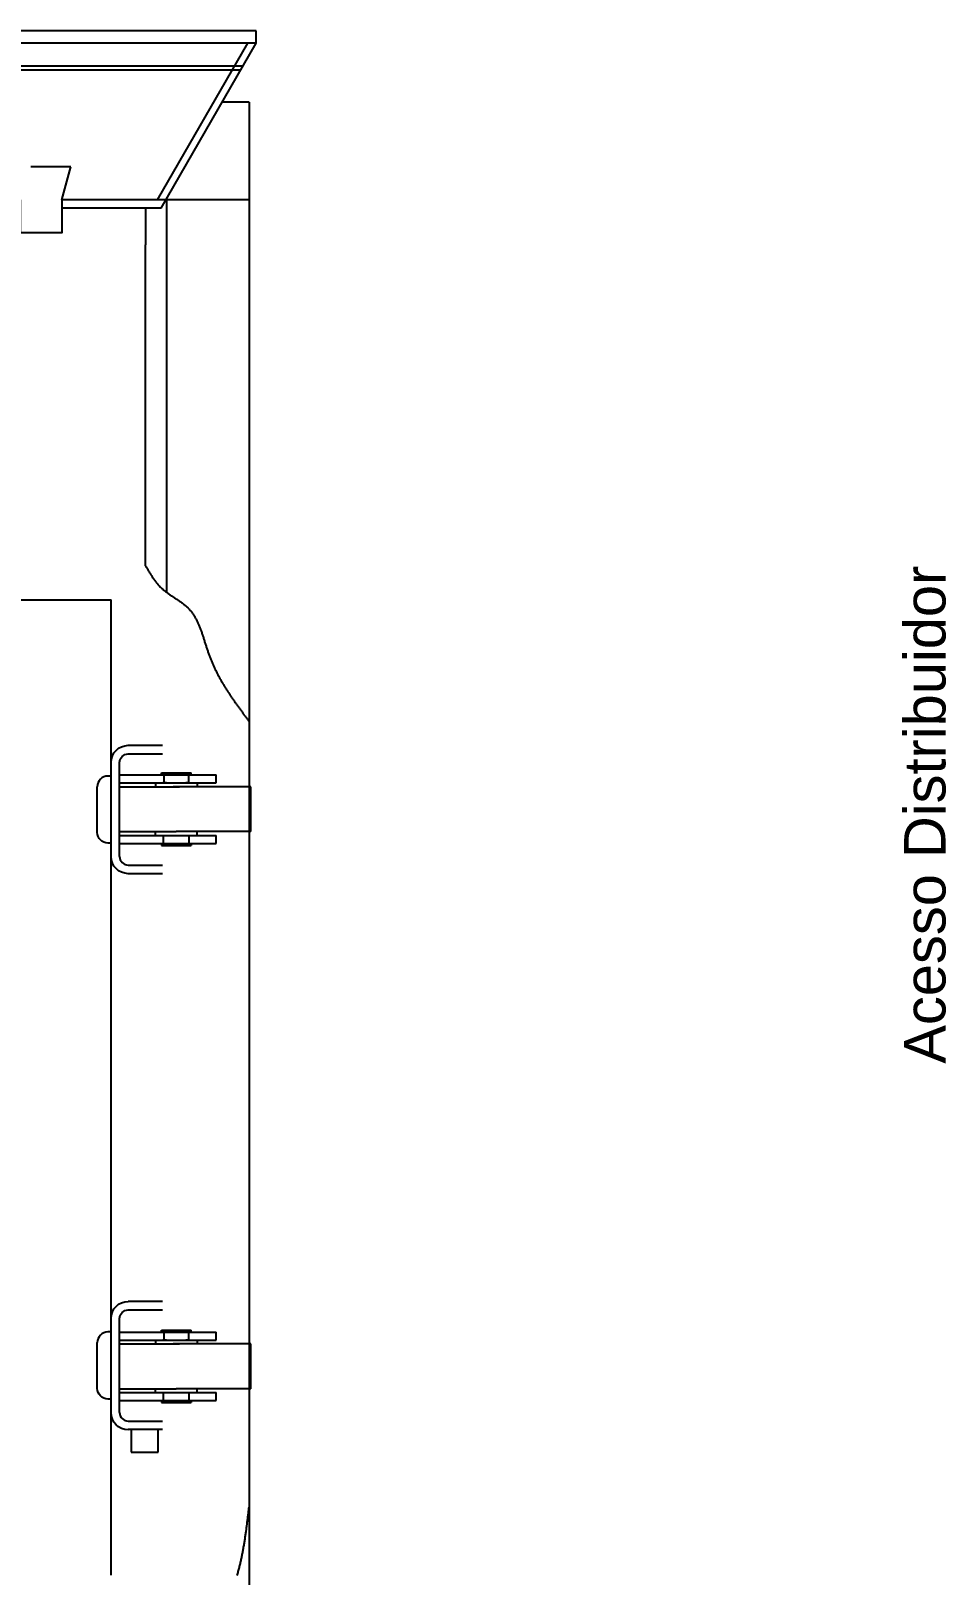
# Model space of a CAD drawing. Header units: millimetres. Extents: x -32 to 1412, y -324 to 2887.
# Drawn here: x 534.09 to 545.15, y 1898.16 to 1916.82 of the extents above; entities that cross this region are included whole.
import ezdxf

# ---------------------------------------------------------------- set-up
doc = ezdxf.new("R2010")
doc.units = ezdxf.units.MM
doc.header["$LTSCALE"] = 0.5
doc.layers.get('0').update_dxf_attribs({"linetype": 'CONTINUOUS'})
for name, color, linetype in [('AM_0', 7, 'ByBlock'), ('ESTRUTURA', 7, 'ByBlock'), ('FECHO', 7, 'ByBlock')]:
    doc.layers.add(name, color=color, linetype=linetype)

# ---------------------------------------------------------------- blocks, each defined once
blk = doc.blocks.new('TRANSF_FRENTE_INOX_OLEO_DX')
at = {"layer": 'AM_0', "color": 7}
for p, q in [((1347.5, 1179.1), (1347.5, 168.7)), ((169.3, 168.7), (1347.5, 168.7)), ((365.6, 168.7), (479.3, 168.7)), ((365.6, 168.7), (479.3, 168.7)), ((382, 168.7), (382, 172.6)), ((382, 168.7), (382, 172.6)), ((394.9, 185.5), (450.1, 185.5)), ((394.9, 185.5), (450.1, 185.5)), ((463, 168.7), (463, 172.6)), ((463, 168.7), (463, 172.6)), ((1037.5, 168.7), (1151.2, 168.7)), ((1037.5, 168.7), (1151.2, 168.7)), ((1053.8, 168.7), (1053.8, 172.6)), ((1053.8, 168.7), (1053.8, 172.6)), ((1066.7, 185.5), (1121.9, 185.5)), ((1066.7, 185.5), (1121.9, 185.5)), ((1134.8, 168.7), (1134.8, 172.6)), ((1134.8, 168.7), (1134.8, 172.6)), ((365.6, 158.4), (479.3, 158.4)), ((365.6, 158.4), (479.3, 158.4)), ((1037.5, 158.4), (1151.2, 158.4)), ((1037.5, 158.4), (1151.2, 158.4)), ((345, 106.7), (345, 148.1)), ((345, 106.7), (345, 148.1)), ((355.3, 148.1), (355.3, 106.7)), ((355.3, 148.1), (355.3, 106.7)), ((489.7, 148.1), (489.7, 106.7)), ((489.7, 148.1), (489.7, 106.7)), ((500, 106.7), (500, 148.1)), ((500, 106.7), (500, 148.1)), ((1016.8, 106.7), (1016.8, 148.1)), ((1016.8, 106.7), (1016.8, 148.1)), ((1027.1, 148.1), (1027.1, 106.7)), ((1027.1, 148.1), (1027.1, 106.7)), ((1161.5, 148.1), (1161.5, 106.7)), ((1161.5, 148.1), (1161.5, 106.7)), ((1171.8, 106.7), (1171.8, 148.1)), ((1171.8, 106.7), (1171.8, 148.1)), ((389.7, 115.2), (389.7, 64.8)), ((389.7, 115.2), (394.5, 115.2)), ((453.3, 115.2), (448.5, 115.2)), ((453.3, 115.2), (453.3, 64.8)), ((1063, 115.2), (1063, 64.8)), ((1063, 115.2), (1067.8, 115.2)), ((1126.6, 115.2), (1121.8, 115.2)), ((1126.6, 115.2), (1126.6, 64.8)), ((377.7, 108), (377.7, 72)), ((379.5, 108), (377.7, 108)), ((379.5, 107.1), (379.5, 108)), ((379.5, 108), (379.5, 107.1)), ((463.5, 108), (463.5, 107)), ((463.5, 107), (463.5, 108)), ((463.5, 108), (465.3, 108)), ((465.3, 108), (465.3, 72)), ((1051, 108), (1051, 72)), ((1052.8, 108), (1051, 108)), ((1052.8, 107.1), (1052.8, 108)), ((1052.8, 108), (1052.8, 107.1)), ((1136.8, 108), (1138.6, 108)), ((1136.8, 108), (1136.8, 107)), ((1136.8, 107), (1136.8, 108)), ((1138.6, 108), (1138.6, 72)), ((379.5, 72), (377.7, 72)), ((379.5, 73), (379.5, 72)), ((389.7, 64.8), (394.5, 64.8)), ((453.3, 64.8), (448.5, 64.8)), ((463.5, 73), (463.5, 72)), ((463.5, 72), (465.3, 72)), ((1052.8, 72), (1051, 72)), ((1052.8, 73), (1052.8, 72)), ((1063, 64.8), (1067.8, 64.8)), ((1126.6, 64.8), (1121.8, 64.8)), ((1136.8, 73), (1136.8, 72)), ((1136.8, 72), (1138.6, 72))]:
    blk.add_line(p, q, dxfattribs=at)
at = {"layer": 'AM_0'}
for p, q in [((380.1, 158.4), (380.1, 42)), ((389.7, 158.4), (389.7, 42)), ((394.5, 158.4), (394.5, 90)), ((448.5, 158.4), (448.5, 86.2)), ((453.3, 158.4), (453.3, 42)), ((462.9, 158.4), (462.9, 42)), ((1053.4, 158.4), (1053.4, 42)), ((1063, 158.4), (1063, 42)), ((1067.8, 158.4), (1067.8, 90)), ((1121.8, 158.4), (1121.8, 86.2)), ((1126.6, 158.4), (1126.6, 42)), ((1136.2, 158.4), (1136.2, 42)), ((381.3, 105.3), (388.5, 105.3)), ((448.5, 0), (448.5, 93.8)), ((461.7, 105.2), (454.5, 105.2)), ((1054.6, 105.3), (1061.8, 105.3)), ((1121.8, 0), (1121.8, 93.8)), ((1135, 105.2), (1127.8, 105.2)), ((388.5, 74.8), (381.3, 74.8)), ((394.5, 0), (394.5, 90)), ((454.5, 74.8), (461.7, 74.8)), ((1061.8, 74.8), (1054.6, 74.8)), ((1067.8, 0), (1067.8, 90)), ((1127.8, 74.8), (1135, 74.8)), ((380.1, 42), (389.7, 42)), ((453.3, 42), (462.9, 42)), ((1053.4, 42), (1063, 42)), ((1126.6, 42), (1136.2, 42)), ((394.5, 0), (448.5, 0)), ((1067.8, 0), (1121.8, 0))]:
    blk.add_line(p, q, dxfattribs=at)
at = {"layer": 'AM_0', "color": 7, "linetype": 'Continuous'}
for p, q in [((317.7, 144.3), (317.7, 111.7)), ((345.1, 144.3), (317.7, 144.3)), ((317.7, 111.7), (345.1, 111.7))]:
    blk.add_line(p, q, dxfattribs=at)
at = {"layer": 'AM_0', "color": 1}
for p, q in [((389.7, 105.3), (388.5, 105.3)), ((389.7, 102.6), (388.5, 102.6)), ((453.3, 105.2), (454.5, 105.2)), ((453.3, 102.6), (454.5, 102.6)), ((1063, 105.3), (1061.8, 105.3)), ((1063, 102.6), (1061.8, 102.6)), ((1126.6, 105.2), (1127.8, 105.2)), ((1126.6, 102.6), (1127.8, 102.6)), ((389.7, 77.4), (388.5, 77.4)), ((389.7, 74.8), (388.5, 74.8)), ((453.3, 77.4), (454.5, 77.4)), ((453.3, 74.8), (454.5, 74.8)), ((1063, 77.4), (1061.8, 77.4)), ((1063, 74.8), (1061.8, 74.8)), ((1126.6, 77.4), (1127.8, 77.4)), ((1126.6, 74.8), (1127.8, 74.8))]:
    blk.add_line(p, q, dxfattribs=at)
at = {"layer": 'AM_0', "color": 7, "extrusion": (0, 0, -1)}
for centre, radius, start, end in [((-365.6, 148.1), 20.7, 0, 90), ((-365.6, 148.1), 20.7, 0, 90), ((-394.9, 172.6), 12.9, 0, 90), ((-394.9, 172.6), 12.9, 0, 90), ((-479.3, 148.1), 20.7, 90, 180), ((-479.3, 148.1), 20.7, 90, 180), ((-1037.5, 148.1), 20.7, 0, 90), ((-1037.5, 148.1), 20.7, 0, 90), ((-1066.7, 172.6), 12.9, 0, 90), ((-1066.7, 172.6), 12.9, 0, 90), ((-1151.2, 148.1), 20.7, 90, 180), ((-1151.2, 148.1), 20.7, 90, 180), ((-479.3, 148.1), 10.3, 90, 180), ((-479.3, 148.1), 10.3, 90, 180), ((-1151.2, 148.1), 10.3, 90, 180), ((-1151.2, 148.1), 10.3, 90, 180), ((-381.3, 73), 1.8, 0, 90), ((-461.7, 73), 1.8, 90, 180), ((-1054.6, 73), 1.8, 0, 90), ((-1135, 73), 1.8, 90, 180)]:
    blk.add_arc(centre, radius, start, end, dxfattribs=at)
at = {"layer": 'AM_0', "color": 7}
for centre, radius, start, end in [((450.1, 172.6), 12.9, 0, 90), ((450.1, 172.6), 12.9, 0, 90), ((1121.9, 172.6), 12.9, 0, 90), ((1121.9, 172.6), 12.9, 0, 90), ((365.6, 148.1), 10.3, 90, 180), ((365.6, 148.1), 10.3, 90, 180), ((1037.5, 148.1), 10.3, 90, 180), ((1037.5, 148.1), 10.3, 90, 180), ((381.3, 107.1), 1.8, 180, 270), ((461.7, 107), 1.8, 270, 0), ((1054.6, 107.1), 1.8, 180, 270), ((1135, 107), 1.8, 270, 0)]:
    blk.add_arc(centre, radius, start, end, dxfattribs=at)

msp = doc.modelspace()

# ---------------------------------------------------------------- linework, layer by layer
for points in [[(535.476, 1910.354, 0), (535.481, 1910.345, 0), (535.486, 1910.336, 0), (535.491, 1910.327, 0), (535.497, 1910.318, 0), (535.502, 1910.309, 0), (535.507, 1910.3, 0), (535.512, 1910.291, 0), (535.518, 1910.282, 0), (535.523, 1910.273, 0), (535.529, 1910.264, 0), (535.534, 1910.256, 0), (535.54, 1910.247, 0), (535.545, 1910.238, 0), (535.551, 1910.229, 0), (535.556, 1910.221, 0), (535.562, 1910.212, 0), (535.568, 1910.204, 0), (535.574, 1910.195, 0), (535.58, 1910.187, 0), (535.586, 1910.179, 0), (535.592, 1910.17, 0), (535.598, 1910.162, 0), (535.605, 1910.154, 0), (535.611, 1910.146, 0), (535.618, 1910.138, 0), (535.624, 1910.131, 0), (535.631, 1910.123, 0), (535.638, 1910.116, 0), (535.645, 1910.108, 0), (535.652, 1910.101, 0), (535.659, 1910.094, 0), (535.667, 1910.087, 0), (535.674, 1910.08, 0), (535.682, 1910.073, 0), (535.689, 1910.066, 0), (535.697, 1910.06, 0), (535.705, 1910.053, 0), (535.714, 1910.047, 0), (535.722, 1910.041, 0), (535.73, 1910.035, 0), (535.738, 1910.028, 0), (535.747, 1910.022, 0), (535.755, 1910.017, 0), (535.764, 1910.011, 0), (535.773, 1910.005, 0), (535.781, 1909.999, 0), (535.79, 1909.993, 0), (535.799, 1909.988, 0), (535.808, 1909.982, 0), (535.816, 1909.976, 0), (535.825, 1909.971, 0), (535.834, 1909.965, 0), (535.842, 1909.959, 0), (535.851, 1909.953, 0), (535.86, 1909.948, 0), (535.868, 1909.942, 0), (535.877, 1909.936, 0), (535.886, 1909.93, 0), (535.894, 1909.925, 0), (535.902, 1909.919, 0), (535.911, 1909.913, 0), (535.919, 1909.907, 0), (535.927, 1909.9, 0), (535.935, 1909.894, 0), (535.943, 1909.888, 0), (535.951, 1909.882, 0), (535.958, 1909.875, 0), (535.966, 1909.868, 0), (535.973, 1909.862, 0), (535.98, 1909.855, 0), (535.987, 1909.848, 0), (535.994, 1909.841, 0), (536.001, 1909.833, 0), (536.007, 1909.826, 0), (536.014, 1909.818, 0), (536.02, 1909.811, 0), (536.026, 1909.803, 0), (536.032, 1909.795, 0), (536.038, 1909.787, 0), (536.044, 1909.779, 0), (536.049, 1909.771, 0), (536.055, 1909.763, 0), (536.06, 1909.754, 0), (536.065, 1909.746, 0), (536.07, 1909.737, 0), (536.075, 1909.728, 0), (536.08, 1909.719, 0), (536.085, 1909.711, 0), (536.089, 1909.702, 0), (536.094, 1909.693, 0), (536.098, 1909.683, 0), (536.103, 1909.674, 0), (536.107, 1909.665, 0), (536.111, 1909.656, 0), (536.115, 1909.646, 0), (536.119, 1909.637, 0), (536.123, 1909.627, 0), (536.127, 1909.618, 0), (536.131, 1909.608, 0), (536.135, 1909.598, 0), (536.139, 1909.588, 0), (536.142, 1909.579, 0), (536.146, 1909.569, 0), (536.149, 1909.559, 0), (536.153, 1909.549, 0), (536.156, 1909.539, 0), (536.16, 1909.529, 0), (536.163, 1909.519, 0), (536.166, 1909.509, 0), (536.17, 1909.499, 0), (536.173, 1909.488, 0), (536.176, 1909.478, 0), (536.18, 1909.468, 0), (536.183, 1909.458, 0), (536.186, 1909.448, 0), (536.189, 1909.437, 0), (536.193, 1909.427, 0), (536.196, 1909.417, 0), (536.199, 1909.407, 0), (536.202, 1909.397, 0), (536.206, 1909.386, 0), (536.209, 1909.376, 0), (536.212, 1909.366, 0), (536.215, 1909.356, 0), (536.219, 1909.346, 0), (536.222, 1909.335, 0), (536.226, 1909.325, 0), (536.229, 1909.315, 0), (536.232, 1909.305, 0), (536.236, 1909.295, 0), (536.24, 1909.285, 0), (536.243, 1909.275, 0), (536.247, 1909.265, 0), (536.251, 1909.255, 0), (536.254, 1909.245, 0), (536.258, 1909.236, 0), (536.262, 1909.226, 0), (536.266, 1909.216, 0), (536.27, 1909.206, 0), (536.274, 1909.197, 0), (536.278, 1909.187, 0), (536.282, 1909.177, 0), (536.286, 1909.168, 0), (536.291, 1909.158, 0), (536.295, 1909.149, 0), (536.299, 1909.139, 0), (536.304, 1909.13, 0), (536.308, 1909.12, 0), (536.313, 1909.111, 0), (536.317, 1909.102, 0), (536.322, 1909.092, 0), (536.326, 1909.083, 0), (536.331, 1909.074, 0), (536.335, 1909.064, 0), (536.34, 1909.055, 0), (536.345, 1909.046, 0), (536.35, 1909.037, 0), (536.355, 1909.028, 0), (536.359, 1909.019, 0), (536.364, 1909.01, 0), (536.369, 1909.001, 0), (536.374, 1908.992, 0), (536.379, 1908.983, 0), (536.384, 1908.974, 0), (536.39, 1908.965, 0), (536.395, 1908.956, 0), (536.4, 1908.947, 0), (536.405, 1908.938, 0), (536.41, 1908.929, 0), (536.416, 1908.92, 0), (536.421, 1908.912, 0), (536.426, 1908.903, 0), (536.432, 1908.894, 0), (536.437, 1908.885, 0), (536.442, 1908.877, 0), (536.448, 1908.868, 0), (536.453, 1908.859, 0), (536.459, 1908.851, 0), (536.464, 1908.842, 0), (536.47, 1908.833, 0), (536.476, 1908.825, 0), (536.481, 1908.816, 0), (536.487, 1908.808, 0), (536.492, 1908.799, 0), (536.498, 1908.791, 0), (536.504, 1908.782, 0), (536.51, 1908.774, 0), (536.515, 1908.765, 0), (536.521, 1908.757, 0), (536.527, 1908.748, 0), (536.533, 1908.74, 0), (536.539, 1908.731, 0), (536.544, 1908.723, 0), (536.55, 1908.715, 0), (536.556, 1908.706, 0), (536.562, 1908.698, 0), (536.568, 1908.689, 0), (536.574, 1908.681, 0), (536.58, 1908.673, 0), (536.586, 1908.664, 0), (536.592, 1908.656, 0), (536.598, 1908.648, 0), (536.604, 1908.64, 0), (536.61, 1908.631, 0), (536.616, 1908.623, 0), (536.622, 1908.615, 0), (536.628, 1908.606, 0), (536.634, 1908.598, 0), (536.64, 1908.59, 0), (536.646, 1908.582, 0), (536.652, 1908.573, 0), (536.658, 1908.565, 0), (536.664, 1908.557, 0), (536.67, 1908.549, 0), (536.677, 1908.54, 0), (536.683, 1908.532, 0), (536.689, 1908.524, 0), (536.695, 1908.516, 0), (536.701, 1908.508, 0), (536.707, 1908.499, 0), (536.713, 1908.491, 0), (536.719, 1908.483, 0), (536.726, 1908.475, 0)], [(536.581, 1898.155, 0), (536.585, 1898.167, 0), (536.588, 1898.179, 0), (536.592, 1898.191, 0), (536.595, 1898.203, 0), (536.598, 1898.215, 0), (536.602, 1898.227, 0), (536.605, 1898.239, 0), (536.608, 1898.251, 0), (536.611, 1898.263, 0), (536.614, 1898.275, 0), (536.617, 1898.287, 0), (536.62, 1898.299, 0), (536.623, 1898.311, 0), (536.626, 1898.323, 0), (536.629, 1898.335, 0), (536.631, 1898.348, 0), (536.634, 1898.36, 0), (536.637, 1898.372, 0), (536.639, 1898.384, 0), (536.642, 1898.397, 0), (536.644, 1898.409, 0), (536.647, 1898.421, 0), (536.649, 1898.434, 0), (536.651, 1898.446, 0), (536.654, 1898.458, 0), (536.656, 1898.471, 0), (536.658, 1898.483, 0), (536.66, 1898.496, 0), (536.663, 1898.508, 0), (536.665, 1898.521, 0), (536.667, 1898.533, 0), (536.669, 1898.546, 0), (536.671, 1898.558, 0), (536.673, 1898.571, 0), (536.675, 1898.583, 0), (536.677, 1898.596, 0), (536.679, 1898.609, 0), (536.68, 1898.621, 0), (536.682, 1898.634, 0), (536.684, 1898.647, 0), (536.686, 1898.659, 0), (536.688, 1898.672, 0), (536.689, 1898.685, 0), (536.691, 1898.697, 0), (536.693, 1898.71, 0), (536.695, 1898.723, 0), (536.696, 1898.735, 0), (536.698, 1898.748, 0), (536.7, 1898.761, 0), (536.701, 1898.774, 0), (536.703, 1898.786, 0), (536.704, 1898.799, 0), (536.706, 1898.812, 0), (536.707, 1898.825, 0), (536.709, 1898.838, 0), (536.711, 1898.85, 0), (536.712, 1898.863, 0), (536.714, 1898.876, 0), (536.715, 1898.889, 0), (536.717, 1898.902, 0), (536.718, 1898.914, 0), (536.72, 1898.927, 0), (536.721, 1898.94, 0), (536.723, 1898.953, 0), (536.724, 1898.966, 0), (536.726, 1898.978, 0)]]:
    msp.add_polyline3d(points)
at = {"layer": 'ESTRUTURA', "linetype": 'Continuous'}
for p, q in [((536.812, 1916.82), (521.454, 1916.82)), ((536.812, 1916.67), (536.812, 1916.82)), ((536.812, 1916.67), (521.454, 1916.67)), ((535.62, 1914.778), (536.712, 1916.67)), ((535.662, 1914.678), (536.812, 1916.67)), ((536.725, 1915.958), (536.401, 1915.958)), ((536.725, 1915.958), (536.726, 1906.116)), ((536.726, 1915.756), (536.726, 1907.523)), ((534.464, 1914.778), (534.571, 1915.178)), ((536.725, 1914.778), (534.464, 1914.778)), ((535.62, 1914.778), (534.464, 1914.778)), ((535.662, 1914.678), (534.464, 1914.678)), ((535.665, 1914.678), (534.464, 1914.678)), ((535.476, 1914.678), (535.476, 1914.233)), ((535.726, 1914.778), (535.726, 1914.19)), ((536.726, 1906.116), (536.726, 1905.044)), ((536.725, 1905.044), (536.725, 1887.458)), ((536.726, 1905.044), (536.726, 1891.958))]:
    msp.add_line(p, q, dxfattribs=at)
at = {"layer": 'ESTRUTURA'}
for p, q in [((535.476, 1910.354), (535.476, 1914.233)), ((535.726, 1914.19), (535.726, 1910.038))]:
    msp.add_line(p, q, dxfattribs=at)
at = {"layer": 'ESTRUTURA', "linetype": 'Continuous'}
for points in [[(534.571, 1915.178), (534.09, 1915.178)], [(534.464, 1914.778), (534.464, 1914.378), (533.964, 1914.378), (533.964, 1914.778)]]:
    msp.add_lwpolyline(points, dxfattribs=at)
at = {"layer": 'FECHO', "linetype": 'Continuous'}
for p, q in [((536.654, 1916.395), (527.529, 1916.395)), ((536.625, 1916.345), (527.532, 1916.345))]:
    msp.add_line(p, q, dxfattribs=at)

# ---------------------------------------------------------------- block references
at = {"xscale": 0.01, "yscale": 0.01, "zscale": 0.01, "rotation": 89.99999999999955}
msp.add_blockref('TRANSF_FRENTE_INOX_OLEO_DX', (536.746, 1896.468), dxfattribs=at)
msp.add_blockref('TRANSF_FRENTE_INOX_OLEO_DX', (536.746, 1896.468), dxfattribs=at)

# ---------------------------------------------------------------- texts
at = {"insert": (544.892, 1907.349), "char_height": 0.5, "attachment_point": 5, "rotation": 90}
msp.add_mtext_dynamic_manual_height_columns('{\\fArial|b0|i0|c0|p34;Acesso Distribuidor}', width=703.92227, gutter_width=12.5, heights=[83.755], dxfattribs=at)

doc.saveas('drawing.dxf')
